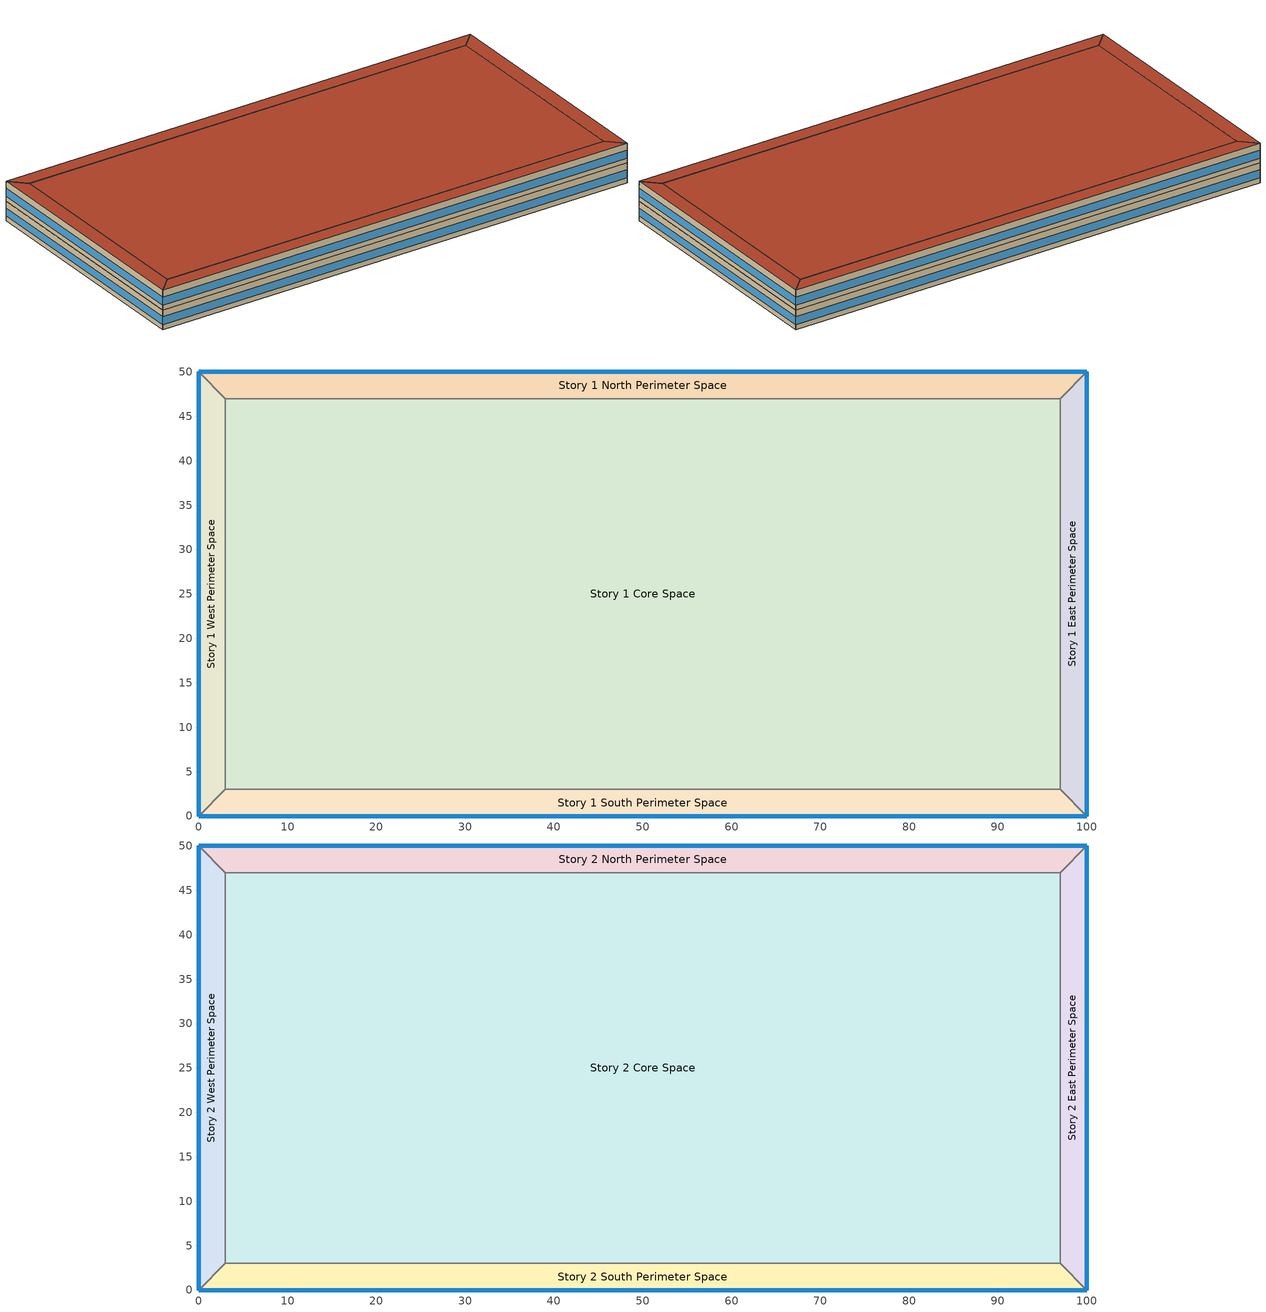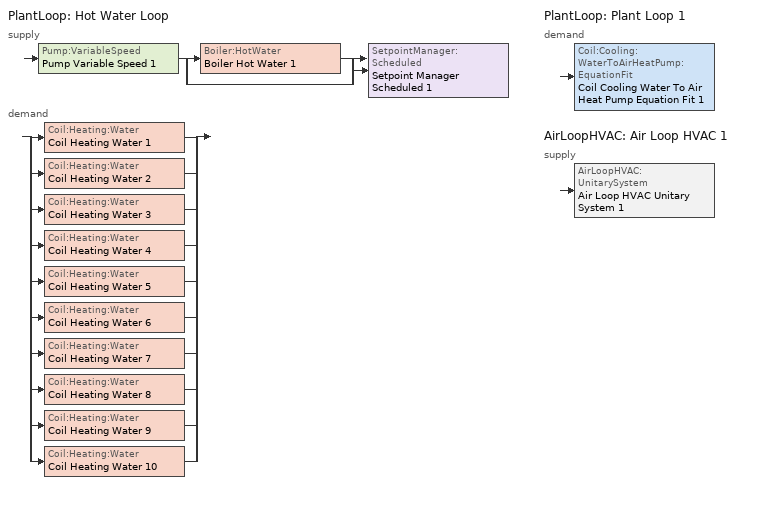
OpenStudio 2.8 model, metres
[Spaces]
Story 1 West Perimeter Space
 floor ground: 0,0 0,50 3,47 3,3 z0
 wall outside: 0,50 0,0 z0:4
 wall to Story 1 North Perimeter Space: 3,47 0,50 z0:4
 wall to Story 1 Core Space: 3,3 3,47 z0:4
 wall to Story 1 South Perimeter Space: 0,0 3,3 z0:4
 window: 0,49.97 0,0.03 z1:2.6
Story 1 North Perimeter Space
 floor ground: 0,50 100,50 97,47 3,47 z0
 wall outside: 100,50 0,50 z0:4
 wall to Story 1 East Perimeter Space: 97,47 100,50 z0:4
 wall to Story 1 Core Space: 3,47 97,47 z0:4
 window: 99.97,50 0.03,50 z1:2.6
Story 1 East Perimeter Space
 floor ground: 100,50 100,0 97,3 97,47 z0
 wall outside: 100,0 100,50 z0:4
 wall to Story 1 South Perimeter Space: 97,3 100,0 z0:4
 wall to Story 1 Core Space: 97,47 97,3 z0:4
 window: 100,0.03 100,49.97 z1:2.6
Story 1 South Perimeter Space
 floor ground: 100,0 0,0 3,3 97,3 z0
 wall outside: 0,0 100,0 z0:4
 wall to Story 1 Core Space: 97,3 3,3 z0:4
 window: 0.03,0 99.97,0 z1:2.6
Story 1 Core Space
 floor ground: 3,3 3,47 97,47 97,3 z0
Story 2 West Perimeter Space
 floor to Story 1 West Perimeter Space: 0,0 0,50 3,47 3,3 z4
 wall outside: 0,50 0,0 z4:8
 wall to Story 2 North Perimeter Space: 3,47 0,50 z4:8
 wall to Story 2 Core Space: 3,3 3,47 z4:8
 wall to Story 2 South Perimeter Space: 0,0 3,3 z4:8
 window: 0,49.97 0,0.03 z5:6.6
 roof outside: 3,3 3,47 0,50 0,0 z8
Story 2 North Perimeter Space
 floor to Story 1 North Perimeter Space: 0,50 100,50 97,47 3,47 z4
 wall outside: 100,50 0,50 z4:8
 wall to Story 2 East Perimeter Space: 97,47 100,50 z4:8
 wall to Story 2 Core Space: 3,47 97,47 z4:8
 window: 99.97,50 0.03,50 z5:6.6
 roof outside: 3,47 97,47 100,50 0,50 z8
Story 2 East Perimeter Space
 floor to Story 1 East Perimeter Space: 100,50 100,0 97,3 97,47 z4
 wall outside: 100,0 100,50 z4:8
 wall to Story 2 South Perimeter Space: 97,3 100,0 z4:8
 wall to Story 2 Core Space: 97,47 97,3 z4:8
 window: 100,0.03 100,49.97 z5:6.6
 roof outside: 97,47 97,3 100,0 100,50 z8
Story 2 South Perimeter Space
 floor to Story 1 South Perimeter Space: 100,0 0,0 3,3 97,3 z4
 wall outside: 0,0 100,0 z4:8
 wall to Story 2 Core Space: 97,3 3,3 z4:8
 window: 0.03,0 99.97,0 z5:6.6
 roof outside: 97,3 3,3 0,0 100,0 z8
Story 2 Core Space
 floor to Story 1 Core Space: 3,3 3,47 97,47 97,3 z4
 roof outside: 97,3 97,47 3,47 3,3 z8
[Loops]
PlantLoop 'Hot Water Loop'
 supply: Pump:VariableSpeed 'Pump Variable Speed 1' > split
  | Boiler:HotWater 'Boiler Hot Water 1'
  | bypass
  join > SetpointManager:Scheduled 'Setpoint Manager Scheduled 1'
 demand: split
  | Coil:Heating:Water 'Coil Heating Water 1'
  | Coil:Heating:Water 'Coil Heating Water 2'
  | Coil:Heating:Water 'Coil Heating Water 3'
  | Coil:Heating:Water 'Coil Heating Water 4'
  | Coil:Heating:Water 'Coil Heating Water 5'
  | Coil:Heating:Water 'Coil Heating Water 6'
  | Coil:Heating:Water 'Coil Heating Water 7'
  | Coil:Heating:Water 'Coil Heating Water 8'
  | Coil:Heating:Water 'Coil Heating Water 9'
  | Coil:Heating:Water 'Coil Heating Water 10'
PlantLoop 'Plant Loop 1'
 demand: Coil:Cooling:WaterToAirHeatPump:EquationFit 'Coil Cooling Water To Air Heat Pump Equation Fit 1'
AirLoopHVAC 'Air Loop HVAC 1'
 supply: AirLoopHVAC:UnitarySystem 'Air Loop HVAC Unitary System 1'
[Building]
Building 1: Space Type=Baseline Model Space Type; Default Construction Set=ASHRAE_189.1-2009_ClimateZone 4-5 (mdoff)_ConstSet
[SizingPeriod:DesignDay] Barometric Pressure {Pa}=98934; Sky Clearness=0; Rain Indicator=0; Snow Indicator=0; Day of Month=21; Daylight Saving Time Indicator=0; Humidity Indicating Type=Wetbulb; Dry-Bulb Temperature Range Modifier Type=DefaultMultipliers
Name | Maximum Dry-Bulb Temperature {C} | Daily Dry-Bulb Temperature Range {deltaC} | Humidity Indicating Conditions at Maximum Dry-Bulb | Wind Speed {m/s} | Wind Direction {deg} | Month | Day Type | Solar Model Indicator | ASHRAE Taub | ASHRAE Taud
Chicago Ohare Intl Ap Ann Htg 99.6% Condns DB | -20 | 0 | -20 | 4.9 | 270 | 1 | WinterDesignDay | ASHRAEClearSky
Chicago Ohare Intl Ap Ann Clg .4% Condns DB=>MWB | 33.3 | 10.5 | 23.7 | 5.2 | 230 | 7 | SummerDesignDay | ASHRAETau | 0.455 | 2.05
[DefaultConstructionSet]
ASHRAE_189.1-2009_ClimateZone 4-5 (mdoff)_ConstSet: Default Exterior Surface Constructions=ASHRAE_189.1-2009_ClimateZone 4-5 (mdoff)_Exterior_DefSurfCons; Default Interior Surface Constructions=000_Interior_DefSurfCons; Default Ground Contact Surface Constructions=000_Ground_DefSurfCons; Default Exterior SubSurface Constructions=ASHRAE_189.1-2009_ClimateZone 4-5 (mdoff)_Exterior_DefSubCons; Default Interior SubSurface Constructions=000_Interior_DefSubCons; Interior Partition Construction=000_Interior Partition
[DefaultSurfaceConstructions]
Name | Floor Construction | Wall Construction | Roof Ceiling Construction
ASHRAE_189.1-2009_ClimateZone 4-5 (mdoff)_Exterior_DefSurfCons | 000_ExtSlabCarpet_4in_ClimateZone 1-8 | ASHRAE_189.1-2009_ExtWall_SteelFrame_ClimateZone 4-8 | ASHRAE_189.1-2009_ExtRoof_IEAD_ClimateZone 2-5
000_Interior_DefSurfCons | 000_Interior Floor | 000_Interior Wall | 000_Interior Ceiling
000_Ground_DefSurfCons | 000_ExtSlabCarpet_4in_ClimateZone 1-8 | 000_ExtSlabCarpet_4in_ClimateZone 1-8 | 000_ExtSlabCarpet_4in_ClimateZone 1-8
[DefaultSubSurfaceConstructions] Glass Door Construction=000_Exterior Window; Skylight Construction=000_Exterior Window; Tubular Daylight Dome Construction=000_Interior Window; Tubular Daylight Diffuser Construction=000_Interior Window
Name | Fixed Window Construction | Operable Window Construction | Door Construction
ASHRAE_189.1-2009_ClimateZone 4-5 (mdoff)_Exterior_DefSubCons | ASHRAE_189.1-2009_ExtWindow_ClimateZone 4-5 | ASHRAE_189.1-2009_ExtWindow_ClimateZone 4-5 | 000_Exterior Door
000_Interior_DefSubCons | 000_Interior Window | 000_Interior Window | 000_Interior Door
[Construction]
000_Interior Partition; 000_Interior Door: 000_G05 25mm wood
000_ExtSlabCarpet_4in_ClimateZone 1-8: MAT-CC05 4 HW CONCRETE, CP02 CARPET PAD
ASHRAE_189.1-2009_ExtWall_SteelFrame_ClimateZone 4-8: MAT-SHEATH, Wall Insulation [39], 1/2IN Gypsum
ASHRAE_189.1-2009_ExtRoof_IEAD_ClimateZone 2-5: Roof Membrane, Roof Insulation [21], Metal Decking
000_Interior Floor: 000_F16 Acoustic tile, 000_F05 Ceiling air space resistance, 000_M11 100mm lightweight concrete
000_Interior Wall: 000_G01a 19mm gypsum board, 000_F04 Wall air space resistance, 000_G01a 19mm gypsum board
000_Interior Ceiling: 000_M11 100mm lightweight concrete, 000_F05 Ceiling air space resistance, 000_F16 Acoustic tile
ASHRAE_189.1-2009_ExtWindow_ClimateZone 4-5: Theoretical Glass [207]
000_Exterior Door: 000_F08 Metal surface, 000_I01 25mm insulation board
000_Exterior Window: 000_Clear 3mm, 000_Air 13mm, 000_Clear 3mm
000_Interior Window: 000_Clear 3mm
[Material]
Name | Roughness | Thickness | Conductivity | Density | Specific Heat | Thermal Absorptance | Solar Absorptance | Visible Absorptance
000_G05 25mm wood | MediumSmooth | 0.0254 | 0.15 | 608 | 1630
MAT-CC05 4 HW CONCRETE | Rough | 0.1016 | 1.311 | 2240 | 836.8 | 0.9 | 0.7 | 0.7
Wall Insulation [39] | MediumRough | 0.1184 | 0.045 | 265 | 836.8 | 0.9 | 0.7 | 0.7
1/2IN Gypsum | Smooth | 0.0127 | 0.16 | 784.9 | 830 | 0.9 | 0.92 | 0.92
Roof Membrane | VeryRough | 0.0095 | 0.16 | 1121.29 | 1460 | 0.9 | 0.7 | 0.7
Roof Insulation [21] | MediumRough | 0.2105 | 0.049 | 265 | 836.8 | 0.9 | 0.7 | 0.7
Metal Decking | MediumSmooth | 0.0015 | 45.006 | 7680 | 418.4 | 0.9 | 0.7 | 0.3
000_F16 Acoustic tile | MediumSmooth | 0.0191 | 0.06 | 368 | 590
000_M11 100mm lightweight concrete | MediumRough | 0.1016 | 0.53 | 1280 | 840
000_G01a 19mm gypsum board | MediumSmooth | 0.019 | 0.16 | 800 | 1090
000_F08 Metal surface | Smooth | 0.0008 | 45.28 | 7824 | 500
000_I01 25mm insulation board | MediumRough | 0.0254 | 0.03 | 43 | 1210
[Material:NoMass] Thermal Absorptance=0.9; Solar Absorptance=0.7
Name | Roughness | Thermal Resistance | Visible Absorptance
CP02 CARPET PAD | VeryRough | 0.2165 | 0.8
MAT-SHEATH | Rough | 0.3626 | 0.7
[Material:AirGap]
Name | Thermal Resistance
000_F05 Ceiling air space resistance | 0.18
000_F04 Wall air space resistance | 0.15
[WindowMaterial:Glazing] Optical Data Type=SpectralAverage; Thickness=0.003; Infrared Transmittance at Normal Incidence=0
Name | Solar Transmittance at Normal Incidence | Front Side Solar Reflectance at Normal Incidence | Back Side Solar Reflectance at Normal Incidence | Visible Transmittance at Normal Incidence | Front Side Visible Reflectance at Normal Incidence | Back Side Visible Reflectance at Normal Incidence | Front Side Infrared Hemispherical Emissivity | Back Side Infrared Hemispherical Emissivity | Conductivity | Dirt Correction Factor for Solar and Visible Transmittance | Solar Diffusing
Theoretical Glass [207] | 0.3311 | 0.6189 | 0.6189 | 0.44 | 0.51 | 0.51 | 0.9 | 0.9 | 0.0133 | 1 | No
000_Clear 3mm | 0.837 | 0.075 | 0.075 | 0.898 | 0.081 | 0.081 | 0.84 | 0.84 | 0.9
[WindowMaterial:Gas]
000_Air 13mm: Gas Type=Air; Thickness=0.0127
[BuildingStory] Nominal Floor to Floor Height {m}=4
Name | Nominal Z Coordinate {m}
Story 1 | 0
Story 2 | 4
[Space]
Name | Building Story | Thermal Zone
Story 1 West Perimeter Space | Story 1 | Story 1 West Perimeter Thermal Zone
Story 1 North Perimeter Space | Story 1 | Story 1 North Perimeter Thermal Zone
Story 1 East Perimeter Space | Story 1 | Story 1 East Perimeter Thermal Zone
Story 1 South Perimeter Space | Story 1 | Story 1 South Perimeter Thermal Zone
Story 1 Core Space | Story 1 | Story 1 Core Thermal Zone
Story 2 West Perimeter Space | Story 2 | Story 2 West Perimeter Thermal Zone
Story 2 North Perimeter Space | Story 2 | Story 2 North Perimeter Thermal Zone
Story 2 East Perimeter Space | Story 2 | Story 2 East Perimeter Thermal Zone
Story 2 South Perimeter Space | Story 2 | Story 2 South Perimeter Thermal Zone
Story 2 Core Space | Story 2 | Story 2 Core Thermal Zone
[ThermalZone] Use Ideal Air Loads=No
Name | Thermostat
Story 1 Core Thermal Zone | Thermostat Setpoint Dual Setpoint 1
Story 1 East Perimeter Thermal Zone | Thermostat Setpoint Dual Setpoint 2
Story 1 North Perimeter Thermal Zone | Thermostat Setpoint Dual Setpoint 3
Story 1 South Perimeter Thermal Zone | Thermostat Setpoint Dual Setpoint 4
Story 1 West Perimeter Thermal Zone | Thermostat Setpoint Dual Setpoint 5
Story 2 Core Thermal Zone | Thermostat Setpoint Dual Setpoint 6
Story 2 East Perimeter Thermal Zone | Thermostat Setpoint Dual Setpoint 7
Story 2 North Perimeter Thermal Zone | Thermostat Setpoint Dual Setpoint 8
Story 2 South Perimeter Thermal Zone | Thermostat Setpoint Dual Setpoint 9
Story 2 West Perimeter Thermal Zone | Thermostat Setpoint Dual Setpoint 10
[Sizing:Zone] Zone Cooling Design Supply Air Temperature Input Method=SupplyAirTemperature; Zone Cooling Design Supply Air Temperature {C}=14; Zone Cooling Design Supply Air Temperature Difference {deltaC}=11.11; Zone Heating Design Supply Air Temperature Input Method=SupplyAirTemperature; Zone Heating Design Supply Air Temperature {C}=40; Zone Heating Design Supply Air Temperature Difference {deltaC}=11.11; Zone Cooling Design Supply Air Humidity Ratio {kg-H2O/kg-air}=0.0085; Zone Heating Design Supply Air Humidity Ratio {kg-H2O/kg-air}=0.008; Cooling Design Air Flow Method=DesignDay; Heating Design Air Flow Method=DesignDay; Account for Dedicated Outdoor Air System=No; Dedicated Outdoor Air System Control Strategy=NeutralSupplyAir; Dedicated Outdoor Air Low Setpoint Temperature for Design {C}=autosize; Dedicated Outdoor Air High Setpoint Temperature for Design {C}=autosize
Story 1 Core Thermal Zone; Story 1 East Perimeter Thermal Zone; Story 1 North Perimeter Thermal Zone; Story 1 South Perimeter Thermal Zone; Story 1 West Perimeter Thermal Zone; Story 2 Core Thermal Zone; Story 2 East Perimeter Thermal Zone; Story 2 North Perimeter Thermal Zone; Story 2 South Perimeter Thermal Zone; Story 2 West Perimeter Thermal Zone
[Zone equipment]
Story 1 Core Thermal Zone: Zone HVAC Packaged Terminal Air Conditioner 1
Story 1 East Perimeter Thermal Zone: Zone HVAC Packaged Terminal Air Conditioner 2
Story 1 North Perimeter Thermal Zone: Zone HVAC Packaged Terminal Air Conditioner 3
Story 1 South Perimeter Thermal Zone: Zone HVAC Packaged Terminal Air Conditioner 4
Story 1 West Perimeter Thermal Zone: Zone HVAC Packaged Terminal Air Conditioner 5
Story 2 Core Thermal Zone: Zone HVAC Packaged Terminal Air Conditioner 6
Story 2 East Perimeter Thermal Zone: Zone HVAC Packaged Terminal Air Conditioner 7
Story 2 North Perimeter Thermal Zone: Zone HVAC Packaged Terminal Air Conditioner 8
Story 2 South Perimeter Thermal Zone: Zone HVAC Packaged Terminal Air Conditioner 9
Story 2 West Perimeter Thermal Zone: Zone HVAC Packaged Terminal Air Conditioner 10
[PlantLoop] Glycol Concentration=0; Plant Loop Volume {m3}=Autocalculate; Load Distribution Scheme=Optimal
Name | Fluid Type
Hot Water Loop | Water
Plant Loop 1
[Sizing:Plant] Loop Type=Heating; Design Loop Exit Temperature {C}=82; Loop Design Temperature Difference {deltaC}=11; Sizing Option=NonCoincident; Zone Timesteps in Averaging Window=1; Coincident Sizing Factor Mode=None
Hot Water Loop; Plant Loop 1
[Pump:VariableSpeed]
Pump Variable Speed 1: Pump Control Type=Intermittent; Skin Loss Radiative Fraction=0.5; Design Power Sizing Method=PowerPerFlowPerPressure; Design Electric Power per Unit Flow Rate {W/(m3/s)}=348701.1; Design Shaft Power per Unit Flow Rate per Unit Head {W-s/m3-Pa}=1.28205; Design Minimum Flow Rate Fraction=0
[Boiler:HotWater]
Boiler Hot Water 1: Efficiency Curve Temperature Evaluation Variable=LeavingBoiler; Normalized Boiler Efficiency Curve=Boiler Efficiency; Water Outlet Upper Temperature Limit {C}=99; Boiler Flow Mode=ConstantFlow; Parasitic Electric Load {W}=0; Sizing Factor=1
[SetpointManager:Scheduled]
Setpoint Manager Scheduled 1: Control Variable=Temperature; Schedule=Hot_Water_Temperature
[Fan:ConstantVolume] Availability Schedule=Always On Discrete; Pressure Rise {Pa}=500; Maximum Flow Rate {m3/s}=AutoSize
Fan Constant Volume 1; Fan Constant Volume 2; Fan Constant Volume 3; Fan Constant Volume 4; Fan Constant Volume 5; Fan Constant Volume 6; Fan Constant Volume 7; Fan Constant Volume 8; Fan Constant Volume 9; Fan Constant Volume 10
[Coil:Heating:Water] Availability Schedule=Always On Discrete
Coil Heating Water 1; Coil Heating Water 2; Coil Heating Water 3; Coil Heating Water 4; Coil Heating Water 5; Coil Heating Water 6; Coil Heating Water 7; Coil Heating Water 8; Coil Heating Water 9; Coil Heating Water 10
[Coil:Cooling:DX:SingleSpeed] Availability Schedule=Always On Discrete; Rated Total Cooling Capacity {W}=autosize; Rated Sensible Heat Ratio=autosize; Rated COP {W/W}=3; Rated Air Flow Rate {m3/s}=autosize; Rated Evaporator Fan Power Per Volume Flow Rate {W/(m3/s)}=773.3; Condenser Type=AirCooled; Evaporative Condenser Effectiveness=0; Evaporative Condenser Air Flow Rate {m3/s}=Autosize; Evaporative Condenser Pump Rated Power Consumption {W}=Autosize; Crankcase Heater Capacity {W}=0; Maximum Outdoor Dry-Bulb Temperature for Crankcase Heater Operation {C}=0; Basin Heater Capacity {W/K}=0; Basin Heater Setpoint Temperature {C}=10
Name | Total Cooling Capacity Function of Temperature Curve | Total Cooling Capacity Function of Flow Fraction Curve | Energy Input Ratio Function of Temperature Curve | Energy Input Ratio Function of Flow Fraction Curve | Part Load Fraction Correlation Curve
Coil Cooling DX Single Speed 1 | Curve Biquadratic 1 | Curve Quadratic 1 | Curve Biquadratic 2 | Curve Quadratic 2 | Curve Quadratic 3
Coil Cooling DX Single Speed 2 | Curve Biquadratic 3 | Curve Quadratic 4 | Curve Biquadratic 4 | Curve Quadratic 5 | Curve Quadratic 6
Coil Cooling DX Single Speed 3 | Curve Biquadratic 5 | Curve Quadratic 7 | Curve Biquadratic 6 | Curve Quadratic 8 | Curve Quadratic 9
Coil Cooling DX Single Speed 4 | Curve Biquadratic 7 | Curve Quadratic 10 | Curve Biquadratic 8 | Curve Quadratic 11 | Curve Quadratic 12
Coil Cooling DX Single Speed 5 | Curve Biquadratic 9 | Curve Quadratic 13 | Curve Biquadratic 10 | Curve Quadratic 14 | Curve Quadratic 15
Coil Cooling DX Single Speed 6 | Curve Biquadratic 11 | Curve Quadratic 16 | Curve Biquadratic 12 | Curve Quadratic 17 | Curve Quadratic 18
Coil Cooling DX Single Speed 7 | Curve Biquadratic 13 | Curve Quadratic 19 | Curve Biquadratic 14 | Curve Quadratic 20 | Curve Quadratic 21
Coil Cooling DX Single Speed 8 | Curve Biquadratic 15 | Curve Quadratic 22 | Curve Biquadratic 16 | Curve Quadratic 23 | Curve Quadratic 24
Coil Cooling DX Single Speed 9 | Curve Biquadratic 17 | Curve Quadratic 25 | Curve Biquadratic 18 | Curve Quadratic 26 | Curve Quadratic 27
Coil Cooling DX Single Speed 10 | Curve Biquadratic 19 | Curve Quadratic 28 | Curve Biquadratic 20 | Curve Quadratic 29 | Curve Quadratic 30
[ZoneHVAC:PackagedTerminalAirConditioner] Availability Schedule=Always On Discrete; Supply Air Flow Rate During Cooling Operation {m3/s}=Autosize; Supply Air Flow Rate During Heating Operation {m3/s}=Autosize; Supply Air Flow Rate When No Cooling or Heating is Needed {m3/s}=Autosize; Outdoor Air Flow Rate During Cooling Operation {m3/s}=Autosize; Outdoor Air Flow Rate During Heating Operation {m3/s}=Autosize; Outdoor Air Flow Rate When No Cooling or Heating is Needed {m3/s}=Autosize; Fan Placement=DrawThrough
Name | Supply Air Fan | Heating Coil | Cooling Coil
Zone HVAC Packaged Terminal Air Conditioner 1 | Fan Constant Volume 1 | Coil Heating Water 1 | Coil Cooling DX Single Speed 1
Zone HVAC Packaged Terminal Air Conditioner 2 | Fan Constant Volume 2 | Coil Heating Water 2 | Coil Cooling DX Single Speed 2
Zone HVAC Packaged Terminal Air Conditioner 3 | Fan Constant Volume 3 | Coil Heating Water 3 | Coil Cooling DX Single Speed 3
Zone HVAC Packaged Terminal Air Conditioner 4 | Fan Constant Volume 4 | Coil Heating Water 4 | Coil Cooling DX Single Speed 4
Zone HVAC Packaged Terminal Air Conditioner 5 | Fan Constant Volume 5 | Coil Heating Water 5 | Coil Cooling DX Single Speed 5
Zone HVAC Packaged Terminal Air Conditioner 6 | Fan Constant Volume 6 | Coil Heating Water 6 | Coil Cooling DX Single Speed 6
Zone HVAC Packaged Terminal Air Conditioner 7 | Fan Constant Volume 7 | Coil Heating Water 7 | Coil Cooling DX Single Speed 7
Zone HVAC Packaged Terminal Air Conditioner 8 | Fan Constant Volume 8 | Coil Heating Water 8 | Coil Cooling DX Single Speed 8
Zone HVAC Packaged Terminal Air Conditioner 9 | Fan Constant Volume 9 | Coil Heating Water 9 | Coil Cooling DX Single Speed 9
Zone HVAC Packaged Terminal Air Conditioner 10 | Fan Constant Volume 10 | Coil Heating Water 10 | Coil Cooling DX Single Speed 10
[ThermostatSetpoint:DualSetpoint] Heating Setpoint Temperature Schedule=Heating Sch; Cooling Setpoint Temperature Schedule=Cooling Sch
Thermostat Setpoint Dual Setpoint 1; Thermostat Setpoint Dual Setpoint 2; Thermostat Setpoint Dual Setpoint 3; Thermostat Setpoint Dual Setpoint 4; Thermostat Setpoint Dual Setpoint 5; Thermostat Setpoint Dual Setpoint 6; Thermostat Setpoint Dual Setpoint 7; Thermostat Setpoint Dual Setpoint 8; Thermostat Setpoint Dual Setpoint 9; Thermostat Setpoint Dual Setpoint 10
[SpaceType]
Baseline Model Space Type: Default Schedule Set=Baseline Model Schedule Set; Design Specification Outdoor Air Object=Baseline Model OA
[DefaultScheduleSet]
Baseline Model Schedule Set: Number of People Schedule=Baseline Model People Lights and Equipment Schedule; People Activity Level Schedule=Baseline Model People Activity Schedule; Lighting Schedule=Baseline Model People Lights and Equipment Schedule; Electric Equipment Schedule=Baseline Model People Lights and Equipment Schedule; Infiltration Schedule=Baseline Model Infiltration Schedule
[DesignSpecification:OutdoorAir]
Baseline Model OA: Outdoor Air Method=Sum; Outdoor Air Flow per Person {m3/s-person}=0.00943895
[SpaceInfiltration:DesignFlowRate]
Baseline Model Infiltration: Space or SpaceType=Baseline Model Space Type; Design Flow Rate Calculation Method=Flow/ExteriorArea; Flow per Exterior Surface Area {m3/s-m2}=0.0003048
[People:Definition]
Baseline Model People Definition: Number of People Calculation Method=People/Area; People per Space Floor Area {person/m2}=0.0538196; Fraction Radiant=0.3
[People]
Baseline Model People: People Definition=Baseline Model People Definition; Space or SpaceType=Baseline Model Space Type; Multiplier=1
[Lights:Definition]
Baseline Model Lights Definition: Design Level Calculation Method=Watts/Area; Watts per Space Floor Area {W/m2}=10.7639
[Lights]
Baseline Model Lights: Lights Definition=Baseline Model Lights Definition; Space or SpaceType=Baseline Model Space Type; Fraction Replaceable=1
[ElectricEquipment:Definition]
Baseline Model Electric Equipment Definition: Design Level Calculation Method=Watts/Area; Watts per Space Floor Area {W/m2}=10.7639
[ElectricEquipment]
Baseline Model Electric Equipment: Electric Equipment Definition=Baseline Model Electric Equipment Definition; Space or SpaceType=Baseline Model Space Type
[Coil:WaterHeating:Desuperheater]
Coil Water Heating Desuperheater 1: Availability Schedule=Always On Discrete; Setpoint Temperature Schedule=Schedule Constant 1; Dead Band Temperature Difference {deltaC}=5; Rated Heat Reclaim Recovery Efficiency=0.8; Rated Inlet Water Temperature {C}=50; Rated Outdoor Air Temperature {C}=35; Maximum Inlet Water Temperature for Heat Reclaim {C}=60; Water Flow Rate {m3/s}=0.0001; Water Pump Power {W}=100; Fraction of Pump Heat to Water=0.2; On-Cycle Parasitic Electric Load {W}=0; Off-Cycle Parasitic Electric Load {W}=0
[WaterHeater:Stratified]
Water Heater Stratified 1: Tank Volume {m3}=0.1893; Tank Height {m}=1.4; Tank Shape=VerticalCylinder; Maximum Temperature Limit {C}=82.22; Heater Priority Control=MasterSlave; Heater 1 Setpoint Temperature Schedule=Schedule Ruleset 1; Heater 1 Deadband Temperature Difference {deltaC}=2; Heater 1 Capacity {W}=4500; Heater 1 Height {m}=1; Heater 2 Setpoint Temperature Schedule=Schedule Ruleset 2; Heater 2 Deadband Temperature Difference {deltaC}=5; Heater 2 Capacity {W}=4500; Heater 2 Height {m}=0; Heater Fuel Type=Electricity; Heater Thermal Efficiency=0.98; Off Cycle Parasitic Fuel Consumption Rate {W}=10; Off Cycle Parasitic Fuel Type=Electricity; Off Cycle Parasitic Heat Fraction to Tank=0; Off Cycle Parasitic Height {m}=0; On Cycle Parasitic Fuel Consumption Rate {W}=10; On Cycle Parasitic Fuel Type=Electricity; On Cycle Parasitic Heat Fraction to Tank=0; On Cycle Parasitic Height {m}=0; Ambient Temperature Indicator=Schedule; Ambient Temperature Schedule=Schedule Ruleset 3; Uniform Skin Loss Coefficient per Unit Area to Ambient Temperature {W/m2-K}=0.846; Skin Loss Fraction to Zone=1; Off Cycle Flue Loss Coefficient to Ambient Temperature {W/K}=0; Off Cycle Flue Loss Fraction to Zone=1; Use Side Effectiveness=1; Use Side Inlet Height {m}=0; Use Side Outlet Height {m}=autocalculate; Source Side Effectiveness=1; Source Side Inlet Height {m}=autocalculate; Source Side Outlet Height {m}=0; Inlet Mode=Fixed; Use Side Design Flow Rate {m3/s}=autosize; Source Side Design Flow Rate {m3/s}=autosize; Indirect Water Heating Recovery Time {hr}=1.5; Number of Nodes=6; Additional Destratification Conductivity {W/m-K}=0.1; Node 1 Additional Loss Coefficient {W/m2-K}=0.15; Node 2 Additional Loss Coefficient {W/m2-K}=0; Node 3 Additional Loss Coefficient {W/m2-K}=0; Node 4 Additional Loss Coefficient {W/m2-K}=0; Node 5 Additional Loss Coefficient {W/m2-K}=0; Node 6 Additional Loss Coefficient {W/m2-K}=0.1; Node 7 Additional Loss Coefficient {W/m2-K}=0; Node 8 Additional Loss Coefficient {W/m2-K}=0; Node 9 Additional Loss Coefficient {W/m2-K}=0; Node 10 Additional Loss Coefficient {W/m2-K}=0; Node 11 Additional Loss Coefficient {W/m2-K}=0; Node 12 Additional Loss Coefficient {W/m2-K}=0; Source Side Flow Control Mode=IndirectHeatPrimarySetpoint
[AirLoopHVAC:UnitarySystem]
Air Loop HVAC Unitary System 1: Control Type=Load; Dehumidification Control Type=None; DX Heating Coil Sizing Ratio=1; Cooling Coil=Coil Cooling Water To Air Heat Pump Equation Fit 1; Use DOAS DX Cooling Coil=No; DOAS DX Cooling Coil Leaving Minimum Air Temperature {C}=2; Latent Load Control=SensibleOnlyLoadControl; Supply Air Flow Rate During Cooling Operation {m3/s}=autosize; Supply Air Flow Rate During Heating Operation {m3/s}=autosize; Supply Air Flow Rate When No Cooling or Heating is Required {m3/s}=autosize; Maximum Supply Air Temperature {C}=80; Maximum Outdoor Dry-Bulb Temperature for Supplemental Heater Operation {C}=21; Maximum Cycling Rate {cycles/hr}=2.5; Heat Pump Time Constant {s}=60; Fraction of On-Cycle Power Use=0.01; Heat Pump Fan Delay Time {s}=60; Ancilliary On-Cycle Electric Power {W}=0; Ancilliary Off-Cycle Electric Power {W}=0
[AirLoopHVAC]
Air Loop HVAC 1: Availability Schedule=Always On Discrete; Design Supply Air Flow Rate {m3/s}=AutoSize
[Sizing:System]
Air Loop HVAC 1: Type of Load to Size On=Sensible; Design Outdoor Air Flow Rate {m3/s}=Autosize; Central Heating Maximum System Air Flow Ratio=0.3; Preheat Design Temperature {C}=7; Preheat Design Humidity Ratio {kg-H2O/kg-Air}=0.008; Precool Design Temperature {C}=12.8; Precool Design Humidity Ratio {kg-H2O/kg-Air}=0.008; Central Cooling Design Supply Air Temperature {C}=12.8; Central Heating Design Supply Air Temperature {C}=16.7; Sizing Option=NonCoincident; 100% Outdoor Air in Cooling=Yes; 100% Outdoor Air in Heating=Yes; Central Cooling Design Supply Air Humidity Ratio {kg-H2O/kg-Air}=0.0085; Central Heating Design Supply Air Humidity Ratio {kg-H2O/kg-Air}=0.008; Cooling Design Air Flow Method=DesignDay; Cooling Design Air Flow Rate {m3/s}=0; Heating Design Air Flow Method=DesignDay; Heating Design Air Flow Rate {m3/s}=0; System Outdoor Air Method=ZoneSum; Zone Maximum Outdoor Air Fraction=1; Cooling Supply Air Flow Rate Per Floor Area {m3/s-m2}=0.00996765; Cooling Fraction of Autosized Cooling Supply Air Flow Rate=1; Cooling Supply Air Flow Rate Per Unit Cooling Capacity {m3/s-W}=3.94755e-05; Heating Supply Air Flow Rate Per Floor Area {m3/s-m2}=0.00996765; Heating Fraction of Autosized Heating Supply Air Flow Rate=1; Heating Fraction of Autosized Cooling Supply Air Flow Rate=1; Heating Supply Air Flow Rate Per Unit Heating Capacity {m3/s-W}=3.15882e-05; Cooling Design Capacity Method=CoolingDesignCapacity; Cooling Design Capacity {W}=autosize; Cooling Design Capacity Per Floor Area {W/m2}=234.7; Fraction of Autosized Cooling Design Capacity=1; Heating Design Capacity Method=HeatingDesignCapacity; Heating Design Capacity {W}=autosize; Heating Design Capacity Per Floor Area {W/m2}=157; Fraction of Autosized Heating Design Capacity=1; Central Cooling Capacity Control Method=OnOff
[Coil:Cooling:WaterToAirHeatPump:EquationFit]
Coil Cooling Water To Air Heat Pump Equation Fit 1: Total Cooling Capacity Coefficient 1=-0.681262; Total Cooling Capacity Coefficient 2=1.99529; Total Cooling Capacity Coefficient 3=-0.936119; Total Cooling Capacity Coefficient 4=0.0208118; Total Cooling Capacity Coefficient 5=0.00843887; Sensible Cooling Capacity Coefficient 1=2.24209; Sensible Cooling Capacity Coefficient 2=7.28913; Sensible Cooling Capacity Coefficient 3=-9.0608; Sensible Cooling Capacity Coefficient 4=-0.367294; Sensible Cooling Capacity Coefficient 5=0.218826; Sensible Cooling Capacity Coefficient 6=0.00901534; Cooling Power Consumption Coefficient 1=-3.20456; Cooling Power Consumption Coefficient 2=0.476565; Cooling Power Consumption Coefficient 3=3.16734; Cooling Power Consumption Coefficient 4=0.102446; Cooling Power Consumption Coefficient 5=-0.0381326
[Curve:Biquadratic]
Name | Coefficient1 Constant | Coefficient2 x | Coefficient3 x**2 | Coefficient4 y | Coefficient5 y**2 | Coefficient6 x*y | Minimum Value of x | Maximum Value of x | Minimum Value of y | Maximum Value of y | Input Unit Type for X | Input Unit Type for Y | Output Unit Type
Boiler Efficiency | 1 | 0 | 0 | 0 | 0 | 0 | 0 | 1 | 0 | 1 | Dimensionless | Dimensionless | Dimensionless
Curve Biquadratic 1; Curve Biquadratic 3; Curve Biquadratic 5; Curve Biquadratic 7; Curve Biquadratic 9; Curve Biquadratic 11; Curve Biquadratic 13; Curve Biquadratic 15; Curve Biquadratic 17; Curve Biquadratic 19 | 0.942588 | 0.00954335 | 0.00068377 | -0.0110427 | 5.249e-06 | -9.72e-06 | 17 | 22 | 13 | 46
Curve Biquadratic 2; Curve Biquadratic 4; Curve Biquadratic 6; Curve Biquadratic 8; Curve Biquadratic 10; Curve Biquadratic 12; Curve Biquadratic 14; Curve Biquadratic 16; Curve Biquadratic 18; Curve Biquadratic 20 | 0.342414 | 0.034885 | -0.0006237 | 0.00497722 | 0.000437951 | -0.000728028 | 17 | 22 | 13 | 46
[Schedule:Ruleset]
Name | Default Day Schedule | Summer Design Day Schedule | Winter Design Day Schedule
Hot_Water_Temperature | Hot_Water_Temperature_Default | Hot_Water_Temperature_Summer_Design_Day | Hot_Water_Temperature_Winter_Design_Day
Cooling Sch | Cooling Sch Default
Heating Sch | Heating Sch Default
Baseline Model Infiltration Schedule | Baseline Model Infiltration Schedule Schedule All Days | Baseline Model Infiltration Schedule Summer Design Day | Baseline Model Infiltration Schedule Winter Design Day
Baseline Model People Lights and Equipment Schedule | Baseline Model People Lights and Equipment Schedule Schedule Week Day | Baseline Model People Lights and Equipment Schedule Summer Design Day | Baseline Model People Lights and Equipment Schedule Winter Design Day
Baseline Model People Activity Schedule | Baseline Model People Activity Schedule Default
Schedule Ruleset 1 | Schedule Day 1
Schedule Ruleset 2 | Schedule Day 8
Schedule Ruleset 3 | Schedule Day 9
[Schedule:Day]
Hot_Water_Temperature_Default; Hot_Water_Temperature_Winter_Design_Day; Hot_Water_Temperature_Summer_Design_Day: 24, 0, 67
Cooling Sch Default: 24, 0, 28
Heating Sch Default: 24, 0, 24
Baseline Model Infiltration Schedule Schedule All Days: 6, 0, 1, 22, 0, 0.25, 24, 0, 1
Baseline Model Infiltration Schedule Winter Design Day; Baseline Model Infiltration Schedule Summer Design Day; Baseline Model People Lights and Equipment Schedule Summer Design Day: 24, 0, 1
Baseline Model People Lights and Equipment Schedule Schedule Week Day: 6, 0, 0, 7, 0, 0.1, 8, 0, 0.2, 12, 0, 0.95, 13, 0, 0.5, 17, 0, 0.95, 18, 0, 0.7, 20, 0, 0.4, 22, 0, 0.1, 24, 0, 0.05
Baseline Model People Lights and Equipment Schedule Winter Design Day; Baseline Model People Lights and Equipment Schedule Schedule Sunday: 24, 0, 0
Baseline Model People Lights and Equipment Schedule Saturday: 6, 0, 0, 8, 0, 0.1, 14, 0, 0.5, 17, 0, 0.1, 24, 0, 0
Baseline Model People Activity Schedule Default: 24, 0, 120
Schedule Day 1; Schedule Day 8: 24, 0, 48.89
Schedule Day 9: 24, 0, 22
[Schedule:Constant]
Name | Value
Always On Discrete | 1
Schedule Constant 1 | 0
[Curve:Quadratic]
Name | Coefficient1 Constant | Coefficient2 x | Coefficient3 x**2 | Minimum Value of x | Maximum Value of x
Curve Quadratic 1; Curve Quadratic 4; Curve Quadratic 7; Curve Quadratic 10; Curve Quadratic 13; Curve Quadratic 16; Curve Quadratic 19; Curve Quadratic 22; Curve Quadratic 25; Curve Quadratic 28 | 0.8 | 0.2 | 0 | 0.5 | 1.5
Curve Quadratic 2; Curve Quadratic 5; Curve Quadratic 8; Curve Quadratic 11; Curve Quadratic 14; Curve Quadratic 17; Curve Quadratic 20; Curve Quadratic 23; Curve Quadratic 26; Curve Quadratic 29 | 1.1552 | -0.1808 | 0.0256 | 0.5 | 1.5
Curve Quadratic 3; Curve Quadratic 6; Curve Quadratic 9; Curve Quadratic 12; Curve Quadratic 15; Curve Quadratic 18; Curve Quadratic 21; Curve Quadratic 24; Curve Quadratic 27; Curve Quadratic 30 | 0.85 | 0.15 | 0 | 0 | 1
[Schedule:Rule] Schedule Ruleset=Baseline Model People Lights and Equipment Schedule
Name | Rule Order | Day Schedule | Apply Saturday | Apply Sunday
Baseline Model People Lights and Equipment Schedule Saturday Rule | 1 | Baseline Model People Lights and Equipment Schedule Saturday | Yes
Baseline Model People Lights and Equipment Schedule Sunday Rule | 0 | Baseline Model People Lights and Equipment Schedule Schedule Sunday |  | Yes
